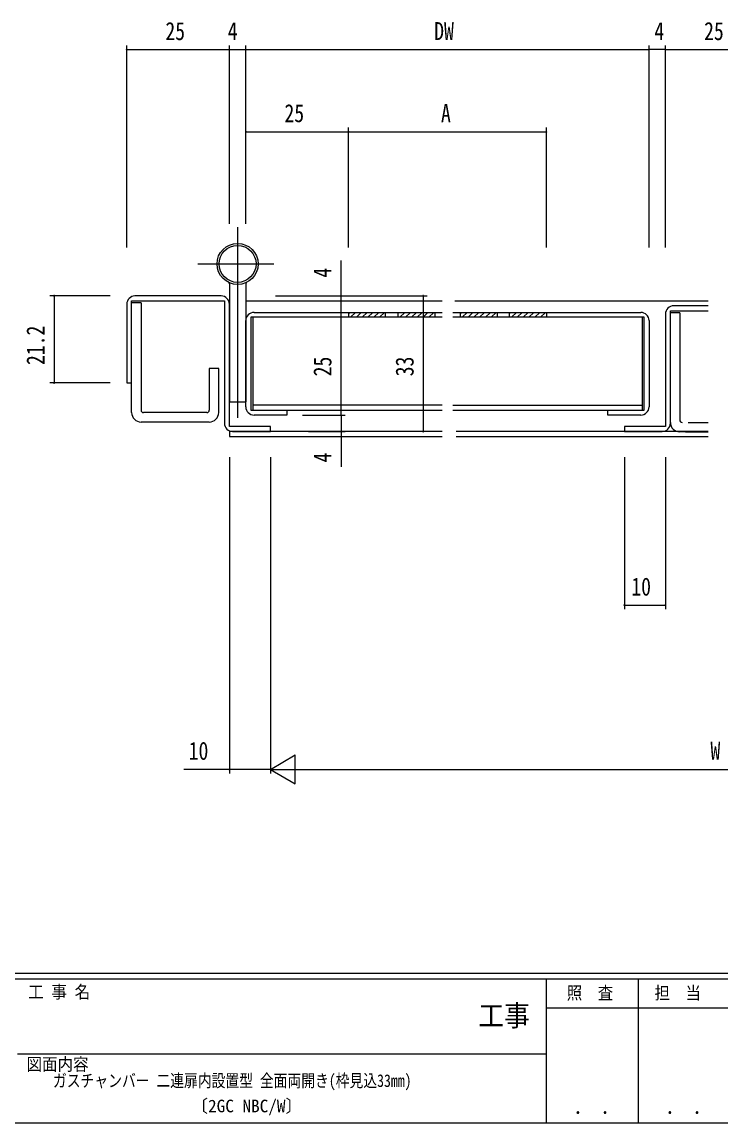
# Model space of a CAD drawing. Units: millimetres, scale not verified. Extents: x -397 to 397, y -282 to 282.
# Drawn here: x -6.4 to 163.9, y -282.1 to -14 of the extents above; entities that cross this region are included whole.
import ezdxf
from ezdxf.enums import TextEntityAlignment as Align

# ---------------------------------------------------------------- set-up
doc = ezdxf.new("R2010")
doc.units = ezdxf.units.MM
doc.header["$LTSCALE"] = 2
for name, color, linetype in [('0-1_USER1', 3, 'Continuous'), ('0-2_YKK_11', 7, 'Continuous'), ('0-3_YKK_12', 2, 'Continuous'), ('0-4_YKK_13', 4, 'Continuous'), ('0-6_YKK_D', 6, 'Continuous'), ('0-7_YKK_ZWAK', 7, 'Continuous')]:
    doc.layers.add(name, color=color, linetype=linetype)
doc.styles.add('ＭＳ ゴシック', font='')
doc.styles.get('ＭＳ ゴシック').set_extended_font_data('MS Gothic')

msp = doc.modelspace()

# ---------------------------------------------------------------- linework, layer by layer
at = {"layer": '0-2_YKK_11'}
for p, q in [((42.124, -80.672), (21.124, -80.672)), ((44.124, -112.472), (44.124, -82.672)), ((160.724, -83.072), (152.324, -83.072)), ((50.124, -84.672), (95.94, -84.672)), ((73.124, -84.672), (73.124, -85.872)), ((82.124, -85.872), (82.124, -84.672)), ((85.124, -84.672), (85.124, -85.872)), ((94.124, -84.672), (94.124, -85.872)), ((98.507, -84.672), (144.324, -84.672)), ((100.324, -84.672), (100.324, -85.872)), ((109.324, -84.672), (109.324, -85.872)), ((112.324, -85.872), (112.324, -84.672)), ((121.324, -84.672), (121.324, -85.872)), ((48.124, -107.672), (48.124, -86.672)), ((49.824, -85.872), (49.824, -108.472)), ((144.624, -85.872), (144.624, -108.472)), ((146.324, -86.672), (146.324, -107.672)), ((95.94, -107.272), (49.824, -107.272)), ((98.507, -107.272), (144.624, -107.272))]:
    msp.add_line(p, q, dxfattribs=at)
for points in [[(19.124, -82.672), (19.124, -101.872), (20.324, -101.872), (20.324, -81.872), (42.924, -81.872), (42.924, -111.672)], [(150.324, -85.072), (150.324, -112.472), (140.324, -112.472), (140.324, -113.672), (149.524, -113.672)], [(151.524, -111.672), (151.524, -84.272), (160.724, -84.272)], [(95.94, -85.872), (49.324, -85.872), (49.324, -108.472), (95.94, -108.472)], [(98.507, -108.472), (145.124, -108.472), (145.124, -85.872), (98.507, -85.872)], [(58.124, -108.472), (58.124, -109.672), (50.124, -109.672)], [(144.324, -109.672), (136.324, -109.672), (136.324, -108.472)], [(44.924, -113.672), (54.124, -113.672), (54.124, -112.472), (44.124, -112.472)]]:
    msp.add_lwpolyline(points, dxfattribs=at)
for centre, start, end in [((21.124, -82.672), 89.99998, 180.00002), ((42.124, -82.672), 0, 89.99998), ((152.324, -85.072), 89.99998, 180.00002), ((50.124, -86.672), 89.99998, 180.00002), ((144.324, -86.672), 0, 89.99998), ((50.124, -107.672), 180.00002, 270), ((144.324, -107.672), 270, 0), ((44.924, -111.672), 180.00002, 270), ((149.524, -111.672), 270, 0)]:
    msp.add_arc(centre, 2, start, end, dxfattribs=at)
at = {"layer": '0-3_YKK_12'}
for p, q in [((48.164, -81.872), (95.94, -81.872)), ((99.051, -81.872), (160.724, -81.872)), ((44.124, -113.672), (44.124, -114.872)), ((95.94, -113.672), (44.124, -113.672)), ((44.124, -114.872), (95.94, -114.872)), ((160.724, -113.672), (99.344, -113.672)), ((99.344, -114.872), (160.724, -114.872))]:
    msp.add_line(p, q, dxfattribs=at)
at = {"layer": '0-4_YKK_13'}
for p, q in [((46.124, -63.898), (46.124, -110.364)), ((36.483, -72.872), (54.971, -72.872)), ((44.124, -77.709), (44.124, -106.472)), ((48.124, -77.709), (48.124, -106.472)), ((22.624, -82.372), (20.324, -82.372)), ((20.324, -109.072), (20.324, -82.372)), ((22.624, -82.372), (22.624, -108.472)), ((73.124, -84.972), (73.424, -84.672)), ((73.638, -85.872), (74.838, -84.672)), ((75.053, -85.872), (76.253, -84.672)), ((76.467, -85.872), (77.667, -84.672)), ((77.881, -85.872), (79.081, -84.672)), ((79.295, -85.872), (80.495, -84.672)), ((80.709, -85.872), (81.909, -84.672)), ((85.124, -84.972), (85.424, -84.672)), ((85.638, -85.872), (86.838, -84.672)), ((87.053, -85.872), (88.253, -84.672)), ((88.467, -85.872), (89.667, -84.672)), ((89.881, -85.872), (91.081, -84.672)), ((91.295, -85.872), (92.495, -84.672)), ((92.709, -85.872), (93.909, -84.672)), ((100.324, -84.972), (100.624, -84.672)), ((100.838, -85.872), (102.038, -84.672)), ((102.253, -85.872), (103.453, -84.672)), ((103.667, -85.872), (104.867, -84.672)), ((105.081, -85.872), (106.281, -84.672)), ((106.495, -85.872), (107.695, -84.672)), ((107.909, -85.872), (109.109, -84.672)), ((112.324, -84.972), (112.624, -84.672)), ((112.838, -85.872), (114.038, -84.672)), ((114.253, -85.872), (115.453, -84.672)), ((115.667, -85.872), (116.867, -84.672)), ((117.081, -85.872), (118.281, -84.672)), ((118.495, -85.872), (119.695, -84.672)), ((119.909, -85.872), (121.109, -84.672)), ((153.824, -84.772), (151.524, -84.772)), ((151.524, -111.472), (151.524, -84.772)), ((153.824, -84.772), (153.824, -110.872)), ((39.224, -98.372), (39.224, -108.472)), ((41.524, -98.372), (39.224, -98.372)), ((41.524, -109.072), (41.524, -98.372)), ((44.124, -106.472), (48.124, -106.472)), ((38.624, -109.072), (23.224, -109.072)), ((39.224, -111.372), (22.624, -111.372)), ((155.824, -111.472), (160.724, -111.472)), ((160.724, -113.772), (153.824, -113.772)), ((155.224, -113.772), (160.724, -113.772))]:
    msp.add_line(p, q, dxfattribs=at)
for radius in [5, 4.5]:
    msp.add_circle((46.124, -72.872), radius, dxfattribs=at)
for centre, radius, start, end in [((43.724, -77.709), 0.4, 0, 63.6122), ((48.524, -77.709), 0.4, 116.3878, 180), ((22.624, -109.072), 2.3, 180, 270), ((23.224, -108.472), 0.6, 180, 270), ((38.624, -108.472), 0.6, 270, 0), ((39.224, -109.072), 2.3, 270, 0), ((153.824, -111.472), 2.3, 180, 270), ((154.424, -110.872), 0.6, 180, 270)]:
    msp.add_arc(centre, radius, start, end, dxfattribs=at)
at = {"layer": '0-6_YKK_D'}
for p, q in [((19.124, -68.872), (19.124, -19.672)), ((19.124, -20.672), (44.124, -20.672)), ((44.124, -60.811), (44.124, -19.672)), ((44.124, -63.068), (44.124, -19.672)), ((44.124, -20.672), (48.124, -20.672)), ((48.124, -63.068), (48.124, -19.672)), ((48.124, -60.971), (48.124, -19.672)), ((48.124, -20.672), (146.324, -20.672)), ((146.324, -68.872), (146.324, -19.672)), ((150.324, -20.672), (146.324, -20.672)), ((150.324, -68.872), (150.324, -19.672)), ((150.324, -60.811), (150.324, -19.672)), ((150.324, -20.672), (175.324, -20.672)), ((48.124, -63.068), (48.124, -39.672)), ((73.124, -68.872), (73.124, -39.672)), ((73.124, -68.872), (73.124, -39.672)), ((121.324, -68.872), (121.324, -39.672)), ((48.124, -40.672), (73.124, -40.672)), ((73.124, -40.672), (121.324, -40.672)), ((71.312, -80.672), (71.312, -72.072)), ((15.124, -80.672), (0.422, -80.672)), ((1.422, -80.672), (1.422, -101.872)), ((55.342, -80.672), (92.312, -80.672)), ((63.56, -80.672), (72.312, -80.672)), ((71.312, -84.672), (71.312, -80.672)), ((91.312, -80.672), (91.312, -113.672)), ((71.312, -109.672), (71.312, -84.672)), ((15.124, -101.872), (0.422, -101.872)), ((61.975, -109.672), (72.312, -109.672)), ((63.416, -109.672), (72.312, -109.672)), ((71.312, -109.672), (71.312, -113.672)), ((63.396, -113.672), (72.312, -113.672)), ((71.312, -113.672), (71.312, -122.272)), ((44.124, -119.972), (44.124, -196.972)), ((54.124, -119.972), (54.124, -196.972)), ((140.324, -119.972), (140.324, -156.972)), ((150.324, -119.972), (150.324, -156.972)), ((54.124, -123.609), (54.124, -196.972)), ((140.324, -155.972), (150.324, -155.972)), ((54.124, -195.972), (60.186, -192.472)), ((60.186, -199.472), (60.186, -192.472)), ((44.124, -195.972), (33.004, -195.972)), ((54.124, -195.972), (44.124, -195.972)), ((54.124, -195.972), (66.248, -195.972)), ((54.124, -195.972), (60.186, -199.472)), ((61.124, -195.972), (264.524, -195.972))]:
    msp.add_line(p, q, dxfattribs=at)
for centre, start, end in [((19.124, -20.672), 0, 180), ((19.124, -20.672), 180, 0), ((44.124, -20.672), 0, 180), ((44.124, -20.672), 0, 180), ((44.124, -20.672), 180, 0), ((44.124, -20.672), 180, 0), ((48.124, -20.672), 0, 180), ((48.124, -20.672), 0, 180), ((48.124, -20.672), 180, 0), ((48.124, -20.672), 180, 0), ((146.324, -20.672), 0, 180), ((146.324, -20.672), 0, 180), ((146.324, -20.672), 180, 0), ((146.324, -20.672), 180, 0), ((150.324, -20.672), 0, 180), ((150.324, -20.672), 0, 180), ((150.324, -20.672), 180, 0), ((150.324, -20.672), 180, 0), ((48.124, -40.672), 0, 180), ((48.124, -40.672), 180, 0), ((73.124, -40.672), 0, 180), ((73.124, -40.672), 0, 180), ((73.124, -40.672), 180, 0), ((73.124, -40.672), 180, 0), ((121.324, -40.672), 0, 180), ((121.324, -40.672), 180, 0), ((1.422, -80.672), 90, 270), ((1.422, -80.672), 270, 90), ((71.312, -80.672), 90, 270), ((71.312, -80.672), 270, 90), ((91.312, -80.672), 90, 270), ((91.312, -80.672), 270, 90), ((71.312, -84.672), 90, 270), ((71.312, -84.672), 90, 270), ((71.312, -84.672), 270, 90), ((71.312, -84.672), 270, 90), ((1.422, -101.872), 90, 270), ((1.422, -101.872), 270, 90), ((71.312, -109.672), 90, 270), ((71.312, -109.672), 90, 270), ((71.312, -109.672), 270, 90), ((71.312, -109.672), 270, 90), ((71.312, -113.672), 90, 270), ((71.312, -113.672), 270, 90), ((91.312, -113.672), 90, 270), ((91.312, -113.672), 270, 90), ((140.324, -155.972), 0, 180), ((140.324, -155.972), 180, 0), ((150.324, -155.972), 0, 180), ((150.324, -155.972), 180, 0), ((44.124, -195.972), 0, 180), ((44.124, -195.972), 180, 0)]:
    msp.add_arc(centre, 0.106, start, end, dxfattribs=at)
at = {"layer": '0-7_YKK_ZWAK'}
for p, q in [((376.1, -245.7), (-393.9, -245.7)), ((338.3, -247.1), (-393.9, -247.1)), ((121.3, -247.1), (121.3, -282.1)), ((143.7, -247.1), (143.7, -282.1)), ((189.484, -254.099), (121.3, -254.099)), ((-7.5, -265.299), (121.3, -265.299)), ((-393.9, -282.1), (338.3, -282.1))]:
    msp.add_line(p, q, dxfattribs=at)

# ---------------------------------------------------------------- texts
at = {"layer": '0-1_USER1', "style": 'ＭＳ ゴシック', "width": 0.8}
msp.add_text('ガスチャンバー 二連扉内設置型 全面両開き(枠見込33mm)', height=3.079, dxfattribs=at).set_placement((1.165, -274.249), align=Align.BOTTOM_LEFT)
at = {"layer": '0-1_USER1', "style": 'ＭＳ ゴシック'}
msp.add_text('〔2GC NBC/W〕', height=3.079, dxfattribs=at).set_placement((34.737, -280.425), align=Align.BOTTOM_LEFT)
at = {"layer": '0-6_YKK_D', "style": 'ＭＳ ゴシック', "width": 0.8}
for s, p in [('25', (28.541, -19.672)), ('4', (43.726, -19.672)), ('DW', (94.007, -19.672)), ('4', (147.626, -19.672)), ('25', (159.741, -19.672)), ('25', (57.541, -39.672)), ('A', (95.664, -39.672)), ('10', (142.022, -154.972)), ('10', (34.222, -194.972)), ('W', (161.289, -194.972))]:
    msp.add_text(s, height=4.399, dxfattribs=at).set_placement(p, align=Align.BOTTOM_LEFT)
for s, p in [('4', (70.312, -76.219)), ('21.2', (0.422, -97.485)), ('25', (70.312, -100.254)), ('33', (90.312, -100.242)), ('4', (70.312, -121.219))]:
    msp.add_text(s, height=4.399, rotation=90, dxfattribs=at).set_placement(p, align=Align.BOTTOM_LEFT)
at = {"layer": '0-7_YKK_ZWAK', "style": 'ＭＳ ゴシック', "width": 0.9}
for s, height, p in [('工 事 名', 3.079, (-4.888, -252.633)), ('照  査', 3.079, (126.289, -252.88)), ('担  当', 3.079, (147.655, -252.88)), ('工事', 5.132, (104.731, -260.056)), ('図面内容', 3.079, (-5.283, -270.248)), (' ． ．', 3.592, (125.755, -281.046)), (' ． ．', 3.592, (148.155, -281.046))]:
    msp.add_text(s, height=height, dxfattribs=at).set_placement(p, align=Align.BOTTOM_LEFT)

doc.saveas('drawing.dxf')
